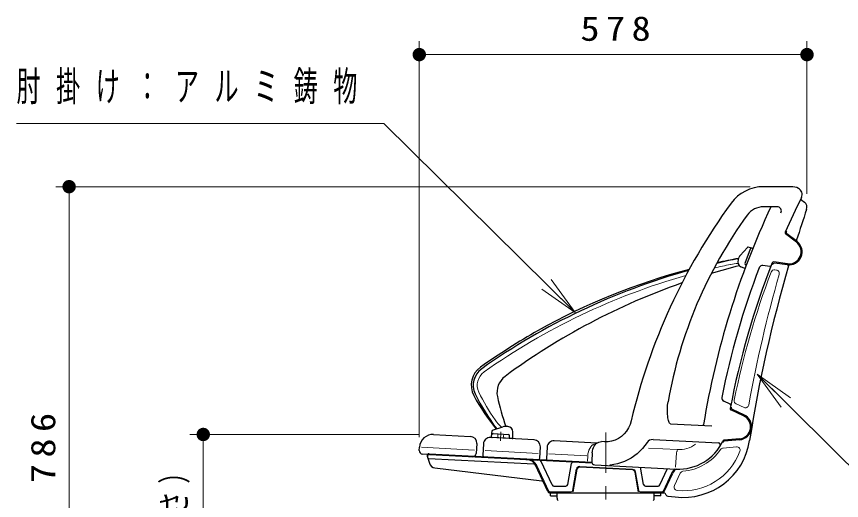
# Model space of a CAD drawing. Units: millimetres on the paper, scale 1:20. Extents: x -385 to 0, y 0 to 267.
# Drawn here: x -154.8 to -93.3, y 132.4 to 168.4 of the extents above; entities that cross this region are included whole.
import ezdxf

# ---------------------------------------------------------------- set-up
doc = ezdxf.new("R2010")
doc.units = ezdxf.units.MM
doc.linetypes.add('USER1', pattern=[4.5, 2.5, -2])
doc.linetypes.add('USER2', pattern=[6, 3, -1, 1, -1])
doc.layers.add('1_20', color=7, linetype='Continuous', lineweight=25)
doc.styles.add('ＭＳ ゴシック', font='')
doc.styles.get('ＭＳ ゴシック').set_extended_font_data('MS Gothic')

# ---------------------------------------------------------------- blocks, each defined once
blk = doc.blocks.new('filled_dot')
at = {"color": 0, "linetype": 'Continuous', "lineweight": -2, "const_width": 1.25}
blk.add_lwpolyline([(-0.625, 0, 1), (0.625, 0, 1)], format="xyb", close=True, dxfattribs=at)

msp = doc.modelspace()

# ---------------------------------------------------------------- linework, layer by layer
at = {"layer": '1_20', "lineweight": 13}
for p, q in [((-124.774, 137.077), (-124.774, 166.6)), ((-95.87, 155.216), (-95.87, 166.6)), ((-124.774, 165.6), (-95.87, 165.6)), ((-100.106, 155.757), (-151.879, 155.757)), ((-150.879, 116.44), (-150.879, 155.757)), ((-113.163, 146.371), (-115.296, 148.48)), ((-114.945, 148.836), (-113.163, 146.371)), ((-113.163, 146.371), (-115.648, 148.125)), ((-99.573, 141.782), (-97.443, 139.669)), ((-99.573, 141.782), (-97.091, 140.024)), ((-97.795, 139.314), (-99.573, 141.782)), ((-124.762, 137.287), (-141.879, 137.287)), ((-140.879, 116.44), (-140.879, 137.287))]:
    msp.add_line(p, q, dxfattribs=at)
at = {"layer": '1_20', "color": 4}
for p, q in [((-97.059, 155.757), (-99.106, 155.757)), ((-98.103, 154.257), (-99.106, 154.257)), ((-96.658, 151.612), (-97.473, 152.243)), ((-97.329, 150.009), (-98.351, 150.147)), ((-98.647, 149.809), (-99.163, 149.878)), ((-101.609, 139.556), (-102.082, 139.772)), ((-100.6, 138.684), (-101.538, 139.112)), ((-106.055, 138.084), (-102.954, 137.922)), ((-110.967, 136.743), (-111.189, 136.755)), ((-107.347, 136.908), (-102.469, 136.652)), ((-100.887, 136.969), (-102.066, 136.856)), ((-111.887, 135.915), (-111.92, 135.291)), ((-111.683, 135.029), (-105.622, 134.711)), ((-115.004, 132.715), (-115.004, 132.94)), ((-115.004, 132.94), (-106.754, 132.94)), ((-114.504, 132.55), (-114.504, 132.94)), ((-107.254, 132.55), (-107.254, 132.94)), ((-106.754, 132.715), (-106.754, 132.94)), ((-115.004, 132.715), (-114.504, 132.715)), ((-106.754, 132.715), (-107.254, 132.715))]:
    msp.add_line(p, q, dxfattribs=at)
at = {"layer": '1_20', "color": 190}
for p, q in [((-96.318, 154.813), (-96.06, 154.608)), ((-96.612, 151.672), (-97.361, 152.251)), ((-97.339, 149.934), (-98.277, 150.061)), ((-100.569, 138.752), (-101.43, 139.145)), ((-123.709, 137.286), (-120.963, 137.142)), ((-120.49, 136.617), (-120.529, 135.868)), ((-111.532, 136.648), (-114.722, 136.815)), ((-100.88, 136.894), (-102.047, 136.782)), ((-124.773, 136.09), (-124.76, 136.34)), ((-115.247, 136.342), (-115.292, 135.493)), ((-120.792, 135.631), (-124.537, 135.827)), ((-124.18, 135.658), (-124.023, 135.147)), ((-124.081, 135.504), (-116.246, 135.094)), ((-124.029, 135.852), (-111.912, 135.217)), ((-124.013, 135.8), (-111.893, 135.165)), ((-123.605, 134.797), (-115.649, 133.835)), ((-115.194, 133.027), (-116.108, 134.987)), ((-114.876, 133.527), (-115.695, 135.284)), ((-113.697, 133.564), (-113.424, 135.113)), ((-108.061, 133.564), (-108.289, 134.859)), ((-106.832, 133.527), (-106.264, 134.745)), ((-106.513, 133.027), (-105.871, 134.405)), ((-115.058, 132.94), (-112.629, 132.94)), ((-114.74, 133.44), (-113.844, 133.44)), ((-109.129, 132.94), (-106.55, 132.94)), ((-107.913, 133.44), (-106.968, 133.44)), ((-106.367, 132.774), (-106.42, 132.865)), ((-106.256, 132.7), (-105.692, 132.632))]:
    msp.add_line(p, q, dxfattribs=at)
at = {"layer": '1_20', "color": 2}
for p, q in [((-100.303, 151.235), (-100.852, 150.635)), ((-100.095, 151.101), (-100.493, 150.038)), ((-99.919, 151.145), (-100.251, 151.249)), ((-101.008, 150.301), (-100.932, 150.505)), ((-100.493, 149.663), (-100.793, 149.794)), ((-100.405, 149.897), (-100.437, 149.91))]:
    msp.add_line(p, q, dxfattribs=at)
at = {"layer": '1_20', "color": 190, "lineweight": 13}
for p, q in [((-98.149, 149.539), (-98.269, 149.556)), ((-100.562, 139.299), (-101.154, 139.568)), ((-120.666, 136.125), (-124.611, 136.332)), ((-115.922, 135.877), (-119.867, 136.083)), ((-101.13, 136.368), (-102.128, 136.272)), ((-112.288, 135.686), (-115.124, 135.835)), ((-112.238, 135.293), (-112.218, 135.682)), ((-115.123, 133.06), (-116.02, 134.983)), ((-113.35, 133.101), (-113.067, 134.706)), ((-113.301, 133.019), (-113.005, 134.695)), ((-113.301, 133.019), (-113.005, 134.695)), ((-112.811, 134.849), (-108.89, 134.644)), ((-112.808, 134.912), (-108.887, 134.707)), ((-108.457, 133.019), (-108.716, 134.49)), ((-108.407, 133.101), (-108.654, 134.501)), ((-106.585, 133.06), (-105.96, 134.401)), ((-105.753, 133.474), (-105.321, 134.401)), ((-115.058, 133.019), (-113.449, 133.019)), ((-108.309, 133.019), (-106.649, 133.019))]:
    msp.add_line(p, q, dxfattribs=at)
at = {"layer": '1_20'}
for p, q in [((-119.307, 137.598), (-118.538, 137.862)), ((-118.169, 137.872), (-118.387, 137.883)), ((-119.387, 137.112), (-119.341, 137.555)), ((-119.267, 137.354), (-118.133, 137.294)), ((-118.042, 136.989), (-118.039, 137.193)), ((-117.79, 137.029), (-117.79, 137.472)), ((-117.842, 136.979), (-119.34, 137.057))]:
    msp.add_line(p, q, dxfattribs=at)
at = {"layer": '1_20', "linetype": 'USER2', "lineweight": 13}
for p, q in [((-110.879, 116.44), (-110.879, 137.959)), ((-118.727, 136.812), (-118.692, 137.479))]:
    msp.add_line(p, q, dxfattribs=at)
at = {"layer": '1_20', "linetype": 'USER1', "lineweight": 13}
for p, q in [((-118.915, 137.035), (-118.925, 137.336)), ((-118.518, 137.014), (-118.476, 137.312))]:
    msp.add_line(p, q, dxfattribs=at)
at = {"layer": '1_20', "color": 40}
for p, q in [((-119.991, 136.591), (-120.035, 135.742)), ((-116.22, 136.894), (-119.465, 137.064)), ((-115.791, 135.519), (-115.746, 136.368)), ((-119.893, 135.584), (-115.949, 135.377))]:
    msp.add_line(p, q, dxfattribs=at)
at = {"layer": '1_20', "color": 120, "lineweight": 13}
for p, q in [((-107.688, 136.271), (-105.546, 136.159)), ((-105.663, 134.84), (-105.606, 135.92))]:
    msp.add_line(p, q, dxfattribs=at)
at = {"layer": '1_20', "lineweight": 13}
for points in [[(-113.163, 146.371), (-127.425, 160.474), (-154.801, 160.474)], [(-99.573, 141.782), (-91.53, 133.805), (-61.256, 133.805)]]:
    msp.add_lwpolyline(points, dxfattribs=at)
at = {"layer": '1_20', "color": 4}
for points in [[(-106.055, 138.084), (-106.085, 138.096), (-106.115, 138.126), (-106.144, 138.176), (-106.171, 138.243), (-106.196, 138.327), (-106.218, 138.426), (-106.237, 138.537), (-106.252, 138.66), (-106.263, 138.79), (-106.271, 138.927), (-106.274, 139.066), (-106.272, 139.206), (-106.267, 139.344), (-106.257, 139.476), (-106.244, 139.601), (-106.226, 139.716)], [(-108.98, 138.293), (-109.062, 138.025), (-109.178, 137.772), (-109.326, 137.538), (-109.504, 137.328), (-109.708, 137.145), (-109.934, 136.993), (-110.178, 136.875), (-110.434, 136.793), (-110.699, 136.749), (-110.967, 136.743)], [(-111.887, 135.915), (-111.872, 136.052), (-111.841, 136.184), (-111.795, 136.308), (-111.735, 136.423), (-111.664, 136.523), (-111.581, 136.608), (-111.49, 136.675), (-111.393, 136.723), (-111.292, 136.75), (-111.189, 136.755)], [(-107.793, 136.681), (-108.133, 136.234), (-108.534, 135.844), (-108.987, 135.52), (-109.483, 135.268), (-110.009, 135.095), (-110.554, 135.005)]]:
    msp.add_lwpolyline(points, dxfattribs=at)
at = {"layer": '1_20', "color": 190, "lineweight": 13}
msp.add_lwpolyline([(-112.218, 135.682), (-112.202, 135.835), (-112.17, 135.983), (-112.123, 136.123), (-112.063, 136.252), (-111.989, 136.367), (-111.906, 136.464), (-111.813, 136.543), (-111.714, 136.6)], dxfattribs=at)
at = {"layer": '1_20', "color": 4}
for centre, radius, start, end in [((-99.106, 152.757), 3, 90, 143.93385), ((-97.059, 154.507), 1.25, 63.71986, 90), ((-96.727, 155.18), 0.5, 333.36399, 63.71986), ((-65.066, 127.965), 45.111, 143.93385, 166.76595), ((-42.76, 128.112), 59.875, 153.36399, 156.10762), ((-42.76, 128.112), 61.625, 154.89629, 170.73941), ((-99.106, 152.757), 1.5, 90, 143.93385), ((-98.103, 153.935), 0.322, 334.98648, 90), ((-73.3, 133.962), 33.425, 143.93385, 170.08775), ((-97.412, 152.322), 0.1, 156.10762, 232.28941), ((-97.208, 150.9), 0.9, 262.28941, 52.28941), ((-42.76, 128.112), 59.875, 158.47119, 169.30762), ((-98.364, 150.048), 0.1, 82.28941, 158.47119), ((-42.76, 128.112), 60.65, 159.12896, 168.64985), ((-99.196, 149.631), 0.25, 82.28941, 159.12896), ((-98.634, 149.908), 0.1, 262.28941, 338.69025), ((-101.978, 139.999), 0.25, 168.64985, 245.48941), ((-101.65, 139.465), 0.1, 349.08857, 65.48941), ((-101.497, 139.203), 0.1, 169.30762, 245.48941), ((-100.973, 137.865), 0.9, 275.48941, 65.48941), ((-105.432, 138.331), 1.875, 348.43996, 350.73941), ((-107.373, 136.409), 0.5, 87, 146.98921), ((-105.432, 138.331), 3.625, 267, 334.9921), ((-102.477, 136.502), 0.15, 328.25266, 87), ((-102.056, 136.756), 0.1, 95.48941, 154.9921), ((-111.67, 135.278), 0.25, 177, 267), ((-110.553, 134.987), 0.0177, 95.03004, 267), ((-114.254, 132.55), 0.25, 180, 227.34267), ((-107.504, 132.55), 0.25, 312.65733, 0)]:
    msp.add_arc(centre, radius, start, end, dxfattribs=at)
at = {"layer": '1_20', "color": 190}
for centre, radius, start, end in [((-96.37, 154.663), 0.15, 51.54842, 83.23143), ((-96.411, 154.695), 0.15, 51.54842, 63.12501), ((-96.37, 154.216), 0.5, 341.04053, 51.54842), ((-1.323, 121.564), 100, 161.04053, 162.41107), ((-97.269, 152.37), 0.15, 155.08941, 232.28941), ((-97.208, 150.9), 0.975, 262.28941, 52.28941), ((-96.552, 151.752), 0.1, 162.41107, 232.28941), ((-1.323, 121.564), 100, 163.56547, 171.21744), ((-98.298, 149.913), 0.15, 82.28941, 159.48941), ((-97.141, 149.827), 0.1, 93.5709, 163.56547), ((-101.368, 139.281), 0.15, 168.28941, 245.48941), ((-100.973, 137.865), 0.975, 275.48941, 65.48941), ((-123.762, 136.287), 1, 87, 177), ((-120.989, 136.643), 0.5, 357, 87), ((-114.748, 136.316), 0.5, 87, 177), ((-105.092, 137.596), 5, 263.10851, 351.21744), ((-102.032, 136.633), 0.15, 95.48941, 153.45853), ((-124.524, 136.077), 0.25, 177, 267), ((-124.036, 135.702), 0.15, 87, 197), ((-124.02, 135.65), 0.15, 87, 197), ((-124.077, 135.579), 0.075, 197, 267), ((-120.779, 135.881), 0.25, 267, 357), ((-116.788, 134.67), 0.75, 25, 87), ((-115.831, 135.221), 0.15, 25, 87), ((-115.142, 135.485), 0.15, 177, 267), ((-123.545, 135.293), 0.5, 197, 263.10851), ((-116.254, 134.944), 0.15, 27.14383, 87), ((-113.276, 135.087), 0.15, 87, 170), ((-105.191, 134.088), 0.75, 123.90023, 155), ((-115.667, 133.686), 0.15, 25, 83.10851), ((-114.74, 133.59), 0.15, 205, 270), ((-113.844, 133.59), 0.15, 270, 350), ((-107.913, 133.59), 0.15, 190, 270), ((-106.968, 133.59), 0.15, 270, 335), ((-115.058, 133.09), 0.15, 205, 270), ((-106.649, 133.09), 0.15, 270, 335), ((-106.55, 132.79), 0.15, 30, 90), ((-106.238, 132.849), 0.15, 210, 263.10851)]:
    msp.add_arc(centre, radius, start, end, dxfattribs=at)
at = {"layer": '1_20', "color": 2}
for centre, radius, start, end in [((-100.266, 151.202), 0.05, 72.48941, 137.51911), ((-100.002, 151.066), 0.1, 72.48941, 159.48941), ((-91.286, 101.34), 50, 101.17183, 103.08133), ((-92.587, 103.649), 47.5, 100.16481, 102.14335), ((-100.634, 150.161), 0.4, 159.48941, 246.48941), ((-100.557, 150.365), 0.4, 137.51911, 159.48941), ((-91.286, 101.34), 50, 105.5641, 125.21382), ((-92.587, 103.649), 47.5, 104.72019, 119.39749), ((-88.696, 101.379), 50, 104.13225, 106.62846), ((-100.399, 150.003), 0.1, 159.48941, 247.48941), ((-88.696, 101.379), 50, 109.26358, 126.41025), ((-91.286, 101.34), 50.15, 119.39749, 125.21382), ((-119.253, 140.965), 1.65, 125.21382, 208.16114), ((-119.253, 140.965), 1.5, 125.21382, 205.67737), ((-119.253, 140.965), 1.5, 125.21382, 205.67737), ((-117.484, 140.412), 1.5, 126.41025, 191.57122), ((-107.086, 146.814), 15, 205.67737, 217.40501), ((-107.483, 147.265), 15, 208.16114, 219.65736), ((-104.258, 143.119), 15, 191.57122, 200.44646)]:
    msp.add_arc(centre, radius, start, end, dxfattribs=at)
at = {"layer": '1_20', "color": 2, "lineweight": 13}
for centre, radius, start, end in [((-91.286, 101.34), 49.7, 101.93009, 103.38796), ((-100.889, 146.787), 3.25, 92.19908, 101.93009), ((-91.286, 101.34), 49.7, 105.89695, 125.21382), ((-119.253, 140.965), 1.2, 125.21382, 205.67737), ((-107.086, 146.814), 14.7, 205.67737, 215.05965), ((-116.459, 140.237), 3.25, 215.05965, 227.85986)]:
    msp.add_arc(centre, radius, start, end, dxfattribs=at)
at = {"layer": '1_20', "color": 190, "lineweight": 13}
for centre, radius, start, end in [((-98.303, 149.308), 0.25, 82.28941, 159.11283), ((-98.182, 149.292), 0.25, 344.0253, 82.28941), ((-42.76, 128.112), 59.7, 159.11283, 168.66598), ((-1.323, 121.564), 100.5, 164.0253, 169.73007), ((-101.05, 139.796), 0.25, 168.66598, 245.48941), ((-100.459, 139.526), 0.25, 245.48941, 349.73007), ((-105.092, 137.596), 4.5, 264.12279, 339.67005), ((-105.432, 138.331), 3.8, 274.77855, 325.26484), ((-102.104, 136.023), 0.25, 95.48941, 145.26484), ((-101.106, 136.119), 0.25, 339.67005, 95.48941), ((-116.699, 134.666), 0.75, 25, 87), ((-112.821, 134.663), 0.25, 87, 170), ((-112.821, 134.663), 0.187, 87, 170), ((-112.821, 134.663), 0.187, 87, 170), ((-108.9, 134.457), 0.25, 10, 87), ((-105.28, 134.084), 0.75, 122.77394, 155), ((-108.9, 134.457), 0.187, 10, 87), ((-105.095, 134.295), 0.25, 94.77855, 155), ((-105.527, 133.368), 0.25, 155, 264.12279), ((-115.058, 133.09), 0.0714, 205, 270), ((-113.449, 133.119), 0.1, 270, 350), ((-108.309, 133.119), 0.1, 190, 270), ((-106.649, 133.09), 0.0714, 270, 335)]:
    msp.add_arc(centre, radius, start, end, dxfattribs=at)
at = {"layer": '1_20'}
for centre, radius, start, end in [((-118.408, 137.484), 0.4, 87, 108.97029), ((-118.19, 137.472), 0.4, 0, 87), ((-119.272, 137.254), 0.1, 87, 174), ((-119.291, 137.55), 0.05, 108.97029, 174), ((-118.139, 137.194), 0.1, 359, 87), ((-119.338, 137.107), 0.05, 174, 267), ((-117.84, 137.029), 0.05, 267, 0)]:
    msp.add_arc(centre, radius, start, end, dxfattribs=at)
at = {"layer": '1_20', "color": 40}
for centre, radius, start, end in [((-119.491, 136.564), 0.5, 87, 177), ((-116.246, 136.394), 0.5, 357, 87), ((-119.885, 135.734), 0.15, 177, 267), ((-115.941, 135.527), 0.15, 267, 357)]:
    msp.add_arc(centre, radius, start, end, dxfattribs=at)
at = {"layer": '1_20', "color": 120, "lineweight": 13}
for centre, radius, start, end in [((-105.432, 138.331), 2.175, 267, 305.4622), ((-105.356, 135.907), 0.25, 135.32226, 177)]:
    msp.add_arc(centre, radius, start, end, dxfattribs=at)

# ---------------------------------------------------------------- block references
at = {"layer": '1_20', "lineweight": 13, "xscale": 0.4, "yscale": 0.4}
msp.add_blockref('filled_dot', (-124.774, 165.6), dxfattribs=at)
for p, rotation in [((-95.87, 165.6), 180), ((-150.879, 155.757), 270), ((-140.879, 137.287), 270)]:
    msp.add_blockref('filled_dot', p, dxfattribs=dict(at, rotation=rotation))

# ---------------------------------------------------------------- texts
at = {"layer": '1_20', "style": 'ＭＳ ゴシック'}
for s, insert, char_height, attachment_point in [('\\T1.33;\\W1.15;578', (-109.905, 166.6), 1.833, 8), ('\\T1.64;\\W0.6;肘掛け：アルミ鋳物', (-154.801, 163.124), 2.199, 4)]:
    msp.add_mtext(s, dxfattribs=dict(at, insert=insert, char_height=char_height, attachment_point=attachment_point))
at = {"layer": '1_20', "char_height": 1.833, "attachment_point": 8, "rotation": 90, "style": 'ＭＳ ゴシック'}
for s, insert in [('\\T1.33;\\W1.15;786', (-151.879, 136.515)), ('\\T1.32;\\W0.7;417（座面高さ）', (-141.879, 127.269))]:
    msp.add_mtext(s, dxfattribs=dict(at, insert=insert))

doc.saveas('drawing.dxf')
